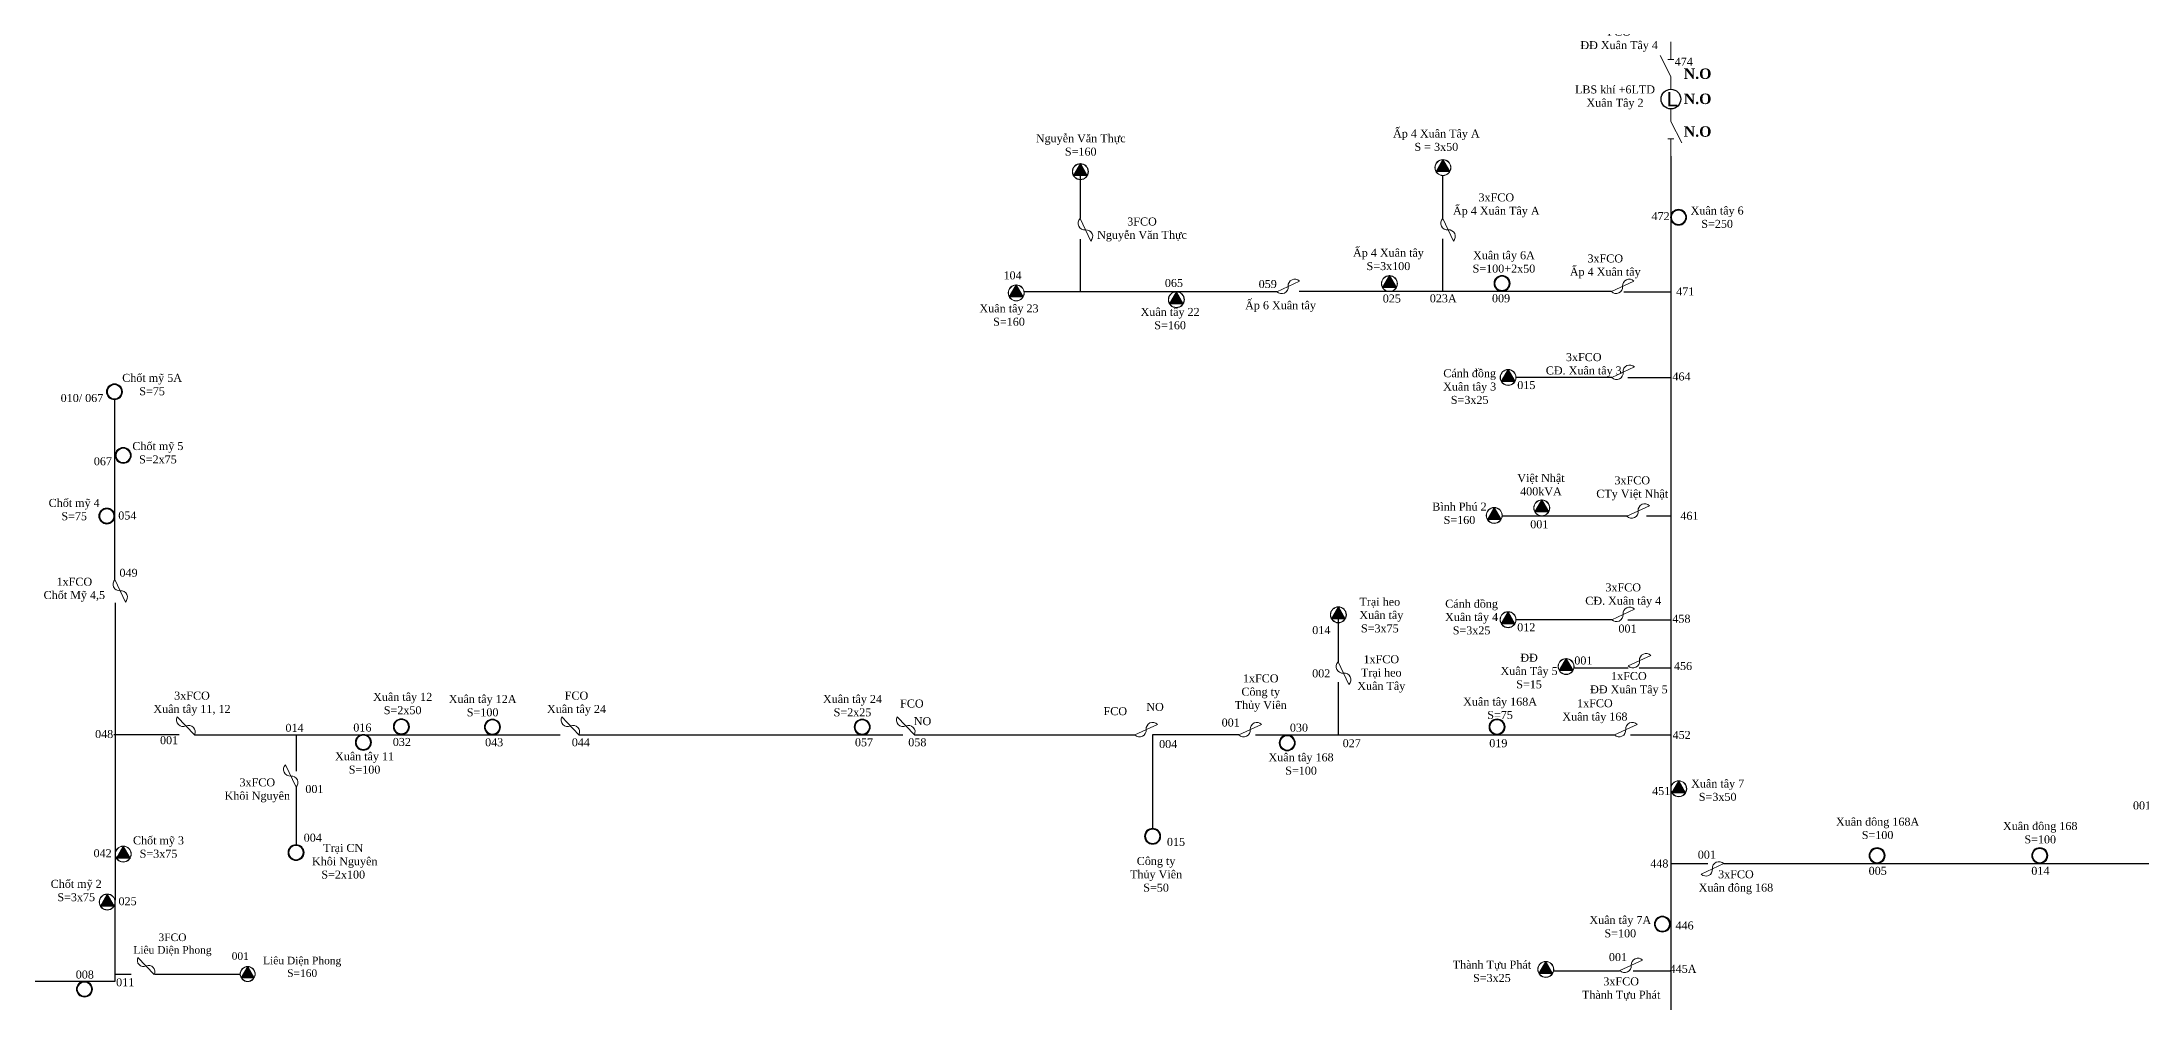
# Model space of a CAD drawing. Header units: inches. Extents: x 4393 to 9189, y -189 to 2360.
# Drawn here: x 6587 to 7311, y 940 to 1271 of the extents above; entities that cross this region are included whole.
import ezdxf
from ezdxf.enums import TextEntityAlignment as Align

# ---------------------------------------------------------------- set-up
doc = ezdxf.new("R2010")
doc.units = ezdxf.units.IN
doc.header["$MEASUREMENT"] = 0
for name, color, linetype, lineweight in [('Day 22kV', 1, 'Continuous', 25), ('TBA', 5, 'Continuous', 18), ('Text', 7, 'Continuous', 15), ('Thiet bi', 3, 'Continuous', 18)]:
    doc.layers.add(name, color=color, linetype=linetype, lineweight=lineweight)
doc.layers.add('TEXT477TANPHU', color=7, linetype='Continuous')
doc.styles.get("Standard").update_dxf_attribs({"font": 'arial.ttf'})
doc.styles.add('TimeNRoman', font='times.ttf')

# ---------------------------------------------------------------- blocks, each defined once
blk = doc.blocks.new('TBA 1P')
h = blk.add_hatch(color=4)
h.set_gradient(color1=(0, 0, 255), one_color=1, tint=1, name='SPHERICAL')
h.paths.add_polyline_path([(0.8, 0.8, 1), (-0.8, 0.8, 1)])
h.paths.add_polyline_path([(-0.77, 0.8, -1), (0.77, 0.8, -1)], flags=16)
at = {"color": 0}
for radius in [0.8, 0.769, 0.759, 0.759, 0.748, 0.737, 0.726, 0.715]:
    blk.add_circle((0, 0.8), radius, dxfattribs=at)
blk = doc.blocks.new('TBA 3P')
h = blk.add_hatch(color=4)
h.set_gradient(color1=(0, 0, 255), one_color=1, tint=1, name='INVSPHERICAL')
h.paths.add_polyline_path([(-0.01, 1.58), (0, 1.6, 0.414214), (-0.8, 0.8, 0.131652), (-0.69, 0.4), (-0.68, 0.42, -0.12747), (-0.78, 0.8, -0.409402)])
h = blk.add_hatch(color=4)
h.set_gradient(color1=(0, 0, 255), one_color=1, tint=1, name='INVSPHERICAL')
h.paths.add_polyline_path([(0.8, 0.8, 1), (-0.8, 0.8, 1)])
h.paths.add_polyline_path([(-0.78, 0.8, -1), (0.78, 0.8, -1)], flags=16)
h = blk.add_hatch()
h.set_pattern_fill('AR-HBONE', color=4, scale=0.25, style=0)
h.paths.add_polyline_path([(0.69, 0.4), (0.67, 0.4, -0.566432), (-0.67, 0.4), (-0.69, 0.4, 0.57735)])
h = blk.add_hatch(color=4)
h.set_gradient(color1=(0, 0, 255), one_color=1, tint=1, name='SPHERICAL')
h.paths.add_polyline_path([(0, 1.6), (0.01, 1.58, -0.409402), (0.78, 0.8, -0.12747), (0.68, 0.42), (0.69, 0.4, 0.131652), (0.8, 0.8, 0.414214)])
at = {"color": 0}
blk.add_lwpolyline([(0, 1.6, 0, 1.39, 0), (0, 0.4, 0, 0, 0)], format="xyseb", dxfattribs=at)
blk.add_lwpolyline([(-0.69, 0.4), (0.69, 0.4), (0, 1.6)], close=True, dxfattribs=at)
for radius in [0.8, 0.778]:
    blk.add_circle((0, 0.8), radius, dxfattribs=at)
blk = doc.blocks.new('FCO')
at = {"color": 0}
blk.add_lwpolyline([(0, 0, 0.707499), (1.13, 0.53, -0.707499), (2.26, 1.05, -5.301682)], format="xyb", dxfattribs=at)
blk.add_lwpolyline([(0, 0), (2.26, 1.05)], dxfattribs=at)
blk = doc.blocks.new('ALTD')
at = {"color": 0}
for points in [[(3.38, 1.08), (1.27, 0), (0, 0)], [(2.99, 0.31), (2.99, -0.31)], [(2.99, 0), (4.73, 0)]]:
    blk.add_lwpolyline(points, dxfattribs=at)

msp = doc.modelspace()

# ---------------------------------------------------------------- linework, layer by layer
msp.add_circle((7148.45, 1251.46), 3.4)
at = {"layer": 'Day 22kV'}
for p, q in [((6944.77, 1210.25), (6944.77, 1225.06)), ((7069.82, 1210.27), (7069.82, 1225.08)), ((6944.77, 1185.02), (6944.77, 1203.19)), ((7069.82, 1185.04), (7069.82, 1203.22)), ((7012.56, 1185.03), (6925.38, 1185.01)), ((7133.55, 1107.59), (7090.35, 1107.59)), ((7148.39, 1107.6), (7140.03, 1107.59)), ((7148.38, 1107.6), (7148.38, 1091.29)), ((7033.76, 1057.37), (7033.76, 1072.17)), ((7033.76, 1032.13), (7033.76, 1050.31))]:
    msp.add_line(p, q, dxfattribs=at)
at = {"layer": 'Day 22kV', "color": 6}
msp.add_line((6969.7, 1032.13), (6969.7, 999.91), dxfattribs=at)
at = {"layer": 'Day 22kV'}
for points in [[(7148.45, 1231.75), (7148.38, 1061.99)], [(7148.44, 1236.96), (7148.44, 1236.96)], [(7127.92, 1185.05), (7020.19, 1185.04)], [(7132.25, 1184.96), (7148.44, 1184.96)], [(7128.08, 1155.43), (7095.08, 1155.43)], [(7133.6, 1155.43), (7148.44, 1155.43)], [(7148.38, 1091.29), (7148.48, 561.16)], [(7128.06, 1071.88), (7095.06, 1071.88)], [(7133.58, 1071.88), (7148.33, 1071.88)], [(7115.04, 1055.23), (7133.74, 1055.23)], [(7137.5, 1055.23), (7148.56, 1055.23)], [(6771.84, 1032.13), (6771.84, 1032.13), (6850.7, 1032.13), (6883.57, 1032.13)], [(6887.52, 1032.13), (6963.57, 1032.13)], [(6999.47, 1032.13), (6969.7, 1032.13)], [(7005.17, 1032.13), (7005.17, 1032.13), (7016.12, 1032.13), (7128.99, 1032.13)], [(7134.51, 1032.13), (7148.41, 1032.13)], [(7148.4, 987.73), (7161.17, 987.73)], [(7166.69, 987.73), (7434.43, 987.73)], [(7108.01, 950.75), (7130.68, 950.75)], [(7135.48, 950.75), (7148.57, 950.75)]]:
    msp.add_lwpolyline(points, dxfattribs=at)
at = {"layer": 'Day 22kV', "color": 5}
for points in [[(6611.78, 1085.75), (6611.78, 1147.75)], [(6611.93, 1002.83), (6611.93, 1077.64)], [(6611.4, 1032.29), (6633.91, 1032.29)], [(6639.22, 1032.13), (6765.4, 1032.13)], [(6674.24, 1032.13), (6674.24, 1019.57)], [(6674.24, 1014.05), (6674.24, 994.3)], [(6579.35, 947.18), (6611.9, 947.18), (6611.93, 1002.83)], [(6611.89, 949.64), (6617.36, 949.64)], [(6625.55, 949.64), (6654.96, 949.64)]]:
    msp.add_lwpolyline(points, dxfattribs=at)

# ---------------------------------------------------------------- block references
at = {"layer": 'TBA'}
for name, p, xscale, yscale, zscale in [('TBA 3P', (6944.77, 1223.68), 3.450000000000728, 3.450000000000728, 3.450000000000728), ('TBA 3P', (7069.82, 1225.08), 3.450000000000728, 3.450000000000728, 3.450000000000728), ('TBA 1P', (7151.1, 1207.92), 3.450000000000728, 3.450000000000728, 3.450000000000728), ('TBA 3P', (6922.65, 1181.85), 3.450000000000728, 3.450000000000728, 3.450000000000728), ('TBA 3P', (7051.38, 1185.04), 3.450000000000728, 3.450000000000728, 3.450000000000728), ('TBA 1P', (7090.21, 1185.12), 3.450000000000728, 3.450000000000728, 3.450000000000728), ('TBA 3P', (6977.88, 1179.5), 3.450000000000728, 3.450000000000728, 3.450000000000728), ('TBA 3P', (7092.32, 1152.67), 3.450000000000728, 3.450000000000728, 3.450000000000728), ('TBA 1P', (6611.63, 1147.74), 3.450000000000728, 3.450000000000728, 3.450000000000728), ('TBA 1P', (6614.64, 1125.78), 3.450000000000728, 3.450000000000728, 3.450000000000728), ('TBA 3P', (7103.92, 1107.67), 3.450000000000728, 3.450000000000728, 3.450000000000728), ('TBA 1P', (6608.99, 1104.88), 3.450000000000728, 3.450000000000728, 3.450000000000728), ('TBA 3P', (7087.53, 1105.06), 3.450000000000728, 3.450000000000728, 3.450000000000728), ('TBA 3P', (7033.76, 1070.79), 3.450000000000728, 3.450000000000728, 3.450000000000728), ('TBA 3P', (7092.3, 1069.12), 3.450000000000728, 3.450000000000728, 3.450000000000728), ('TBA 3P', (7112.31, 1052.96), 3.450000000000728, 3.450000000000728, 3.450000000000728), ('TBA 1P', (6710.57, 1032.19), 3.450000000000728, 3.450000000000728, 3.450000000000728), ('TBA 1P', (6741.98, 1032.08), 3.450000000000728, 3.450000000000728, 3.450000000000728), ('TBA 1P', (6869.54, 1032.08), 3.450000000000728, 3.450000000000728, 3.450000000000728), ('TBA 1P', (7088.48, 1032.13), 3.450000000000728, 3.450000000000728, 3.450000000000728), ('TBA 1P', (6697.46, 1026.79), 3.450000000000728, 3.450000000000728, 3.450000000000728), ('TBA 1P', (7016.12, 1026.61), 3.450000000000728, 3.450000000000728, 3.450000000000728), ('TBA 3P', (7151.15, 1010.8), 3.450000000000728, 3.450000000000728, 3.450000000000728), ('TBA 3P', (6614.66, 988.26), 3.450000000000728, 3.450000000000728, 3.450000000000728), ('TBA 1P', (6674.24, 988.78), 3.450000000000728, 3.450000000000728, 3.450000000000728), ('TBA 1P', (7219.57, 987.73), 3.450000000000728, 3.450000000000728, 3.450000000000728), ('TBA 1P', (7275.67, 987.73), 3.450000000000728, 3.450000000000728, 3.450000000000728), ('TBA 3P', (6609.14, 971.72), 3.450000000000728, 3.450000000000728, 3.450000000000728), ('TBA 1P', (7145.52, 964.1), 3.450000000000728, 3.450000000000728, 3.450000000000728), ('TBA 3P', (7105.29, 948.47), 3.450000000000728, 3.450000000000728, 3.450000000000728), ('TBA 3P', (6657.57, 947.02), 3.265727492300357, 3.265727492301266, 3.265727492299734), ('TBA 1P', (6601.27, 941.66), 3.450000000000728, 3.450000000000728, 3.450000000000728)]:
    msp.add_blockref(name, p, dxfattribs=dict(at, xscale=xscale, yscale=yscale, zscale=zscale))
at = {"layer": 'TBA', "xscale": 3.450000000000728, "yscale": 3.450000000000728, "zscale": 3.450000000000728, "rotation": 90}
msp.add_blockref('TBA 1P', (6972.46, 997.15), dxfattribs=at)
at = {"layer": 'Thiet bi'}
for name, p, xscale, yscale, zscale, rotation in [('ALTD', (7148.45, 1254.85), 3.450000000000728, 3.450000000000728, 3.450000000000728, 90), ('ALTD', (7148.45, 1248.06), 3.450000000000728, 3.450000000000728, 3.450000000000728, 270), ('FCO', (6944.69, 1210.22), 3.450000000000633, 3.449999999998909, 3.450000000000633, 270.3600174982361), ('FCO', (7069.75, 1210.24), 3.450000000000633, 3.449999999998909, 3.450000000000633, 270.3600174982361), ('FCO', (6611.78, 1085.75), 3.450000000000728, 3.450000000000728, 3.450000000000728, 270), ('FCO', (7033.69, 1057.33), 3.450000000000633, 3.449999999998909, 3.450000000000633, 270.3600174982361), ('FCO', (6633.29, 1038.34), 3.449999999999629, 3.450000000000728, 3.449999999999629, 288.6960084666374), ('FCO', (6765.91, 1038.34), 3.449999999999629, 3.450000000000728, 3.449999999999629, 288.6960084666374), ('FCO', (6881.58, 1038.34), 3.449999999999629, 3.450000000000728, 3.449999999999629, 288.6960084666374), ('FCO', (6674.24, 1014.05), 3.450000000000728, 3.450000000000728, 3.450000000000728, 90), ('FCO', (7166.69, 987.73), 3.450000000000728, 3.450000000000728, 3.450000000000728, 180), ('FCO', (6619.73, 955.36), 3.265727492299678, 3.265727492299447, 3.265727492299735, 288.6960084666769)]:
    msp.add_blockref(name, p, dxfattribs=dict(at, xscale=xscale, yscale=yscale, zscale=zscale, rotation=rotation))
at = {"layer": 'Thiet bi', "xscale": 3.450000000000728, "yscale": 3.450000000000728, "zscale": 3.450000000000728}
for p in [(7012.56, 1185.03), (7127.92, 1185.05), (7128.08, 1155.43), (7133.28, 1107.57), (7128.06, 1071.88), (7133.74, 1055.91), (6963.57, 1032.13), (6999.47, 1032.13), (7128.99, 1032.13), (7130.89, 950.82)]:
    msp.add_blockref('FCO', p, dxfattribs=at)

# ---------------------------------------------------------------- texts
at = {"layer": 'Text', "style": 'TimeNRoman'}
for s, height, p in [('474', 2.76, (7152.89, 1263)), ('472', 2.76, (7144.9, 1209.7)), ('104', 2.76, (6921.4, 1189.27)), ('065', 2.76, (6977.05, 1186.65)), ('059', 2.76, (7009.4, 1186.29)), ('025', 2.76, (7052.2, 1181.3)), ('023A', 2.76, (7069.93, 1181.34)), ('009', 2.76, (7089.87, 1181.36)), ('471', 2.76, (7153.39, 1183.71)), ('015', 2.76, (7098.6, 1151.43)), ('464', 2.76, (7152.1, 1154.39)), ('010/ 067', 2.76, (6600.41, 1146.97)), ('067', 2.76, (6607.63, 1125.15)), ('054', 2.76, (6616.06, 1106.44)), ('461', 2.76, (7154.85, 1106.33)), ('001', 2.76, (7103.07, 1103.41)), ('049', 2.76, (6616.47, 1086.67)), ('458', 2.76, (7152.08, 1070.85)), ('014', 2.76, (7027.88, 1066.9)), ('012', 2.76, (7098.58, 1067.89)), ('001', 2.76, (7133.49, 1067.44)), ('001', 2.76, (7118.28, 1056.42)), ('002', 2.76, (7027.86, 1051.97)), ('456', 2.76, (7152.65, 1054.52)), ('NO', 2.76, (6970.53, 1040.41)), ('014', 2.76, (6673.73, 1033.18)), ('016', 2.76, (6697.13, 1033.29)), ('NO', 2.76, (6890.33, 1035.49)), ('001', 2.76, (6996.63, 1035.02)), ('030', 2.76, (7020.17, 1033.24)), ('048', 2.76, (6608.06, 1031.04)), ('001', 2.76, (6630.46, 1028.93)), ('032', 2.76, (6710.75, 1028.33)), ('043', 2.76, (6742.58, 1028.21)), ('044', 2.76, (6772.49, 1028.21)), ('057', 2.76, (6870.15, 1028.21)), ('058', 2.76, (6888.54, 1028.21)), ('004', 2.76, (6975.05, 1027.59)), ('027', 2.76, (7038.38, 1027.88)), ('019', 2.76, (7088.94, 1027.88)), ('452', 2.76, (7152.17, 1030.74)), ('001', 2.76, (6680.59, 1012.09)), ('451', 2.76, (7145.1, 1011.4)), ('001', 2.76, (7310.96, 1006.43)), ('042', 2.76, (6607.54, 989.95)), ('004', 2.76, (6680.01, 995.29)), ('015', 2.76, (6977.76, 993.84)), ('448', 2.76, (7144.47, 986.38)), ('001', 2.76, (7160.85, 989.45)), ('005', 2.76, (7219.79, 983.86)), ('014', 2.76, (7275.9, 983.86)), ('025', 2.76, (6616.15, 973.38)), ('446', 2.76, (7153.17, 965.02)), ('001', 2.613, (6655.01, 954.53)), ('001', 2.76, (7130.2, 954.11)), ('008', 2.76, (6601.39, 948.08)), ('445A', 2.76, (7152.65, 950.04)), ('011', 2.76, (6615.32, 945.43))]:
    msp.add_text(s, height=height, dxfattribs=at).set_placement(p, align=Align.CENTER)
at = {"layer": 'Text', "attachment_point": 5, "style": 'TimeNRoman'}
for s, insert, char_height, width in [('FCO  \\PĐĐ Xuân Tây 4', (7130.61, 1271.93), 2.76, 34.7572), ('{\\fTimes New Roman|b1|i0|c0|p18;\\C1;N.O}', (7157.67, 1260.19), 3.6, 12.1719), ('LBS khí +6LTD \\PXuân Tây 2', (7129.18, 1252.04), 2.76, 27.2685), ('{\\fTimes New Roman|b1|i0|c0|p18;\\C1;N.O}', (7157.67, 1251.52), 3.6, 12.1719), ('Nguyễn Văn Thực\\PS=160', (6944.9, 1235.62), 2.76, 41.4693), ('Ấp 4 Xuân Tây A\\PS = 3x50', (7067.56, 1237.27), 2.76, 43.8), ('{\\fTimes New Roman|b1|i0|c0|p18;\\C1;N.O}', (7157.67, 1240.24), 3.6, 12.1719), ('3xFCO\\PẤp 4 Xuân Tây A', (7088.23, 1214.8), 2.76, 51.4128), ('3FCO\\PNguyễn Văn Thực', (6966.04, 1206.48), 2.76, 43.8), ('Xuân tây 6\\PS=250', (7164.4, 1210.7), 2.76, 41.4693), ('Ấp 4 Xuân tây\\PS=3x100', (7051.03, 1196.13), 2.76, 41.4693), ('Xuân tây 6A\\PS=100+2x50', (7090.87, 1195.27), 2.76, 41.4693), ('3xFCO\\PẤp 4 Xuân tây ', (7125.81, 1193.74), 2.76, 28.6608), ('Xuân tây 23\\PS=160', (6920.17, 1176.94), 2.76, 41.4693), ('Ấp 6 Xuân tây', (7013.82, 1179.87), 2.76, 41.4693), ('Xuân tây 22\\PS=160', (6975.73, 1175.73), 2.76, 41.4693), ('3xFCO\\PC{\\fTimes New Roman|b0|i0|c238|p18;Đ}. Xuân tây 3', (7118.4, 1159.7), 2.76, 28.6608), ('Chốt mỹ 5A\\PS=75', (6624.6, 1152.97), 2.76, 50.8149), ('Cánh {\\fTimes New Roman|b0|i0|c238|p18;đ}ồng\\PXuân tây 3\\PS=3x25', (7079.05, 1152.28), 2.76, 28.6608), ('Chốt mỹ 5\\PS=2x75', (6626.6, 1129.45), 2.76, 50.8149), ('Việt Nhật\\P400kVA', (7103.64, 1118.41), 2.76, 28.6608), ('3xFCO\\PCTy Việt Nhật', (7135.12, 1117.19), 2.76, 28.6608), ('Chốt mỹ 4\\PS=75', (6597.72, 1109.84), 2.76, 50.4882), ('Bình Phú 2 \\PS=160', (7075.53, 1108.56), 2.76, 36.0086), ('1xFCO\\PChốt Mỹ 4,5', (6597.78, 1082.22), 2.76, 36.0086), ('Trại heo\\P Xuân tây\\PS=3x75', (7048.06, 1073.45), 2.76, 41.4693), ('3xFCO\\PC{\\fTimes New Roman|b0|i0|c238|p18;Đ}. Xuân tây 4', (7132.01, 1080.26), 2.76, 28.6608), ('Cánh {\\fTimes New Roman|b0|i0|c238|p18;đ}ồng\\PXuân tây 4\\PS=3x25', (7079.71, 1072.77), 2.76, 28.6608), ('1xFCO\\PTrại heo \\PXuân Tây', (7048.56, 1053.17), 2.76, 20.8824), ('ĐĐ\\PXuân Tây 5\\PS=15', (7099.54, 1054.16), 2.76, 36.0086), ('1xFCO\\PCông ty\\PThủy Viên', (7006.98, 1046.58), 2.76, 36.5748), ('1xFCO\\PĐĐ Xuân Tây 5', (7133.97, 1049.69), 2.76, 36.5748), ('3xFCO\\PXuân tây 11, 12', (6638.36, 1042.93), 2.76, 36.0086), ('Xuân tây 12\\PS=2x50', (6711.02, 1042.93), 2.76, 36.0086), ('Xuân tây 12A\\PS=100', (6738.6, 1042.2), 2.76, 36.0086), ('FCO\\PXuân tây 24', (6770.98, 1042.93), 2.76, 36.0086), ('Xuân tây 24\\PS=2x25', (6866.17, 1042.2), 2.76, 36.0086), ('FCO', (6886.66, 1042.93), 2.76, 36.0086), ('Xuân tây 168A\\PS=75', (7089.54, 1041.28), 2.76, 36.5748), ('1xFCO\\PXuân tây 168', (7122.24, 1040.3), 2.76, 36.5748), ('FCO', (6956.82, 1040.3), 2.76, 36.5748), ('Xuân tây 11\\PS=100', (6697.88, 1022.43), 2.76, 36.0086), ('Xuân tây 168\\PS=100', (7020.9, 1022.08), 2.76, 36.5748), ('3xFCO\\PKhôi Nguyên', (6660.88, 1013), 2.76, 28.0373), ('Xuân tây 7\\PS=3x50', (7164.59, 1013.04), 2.76, 36.0086), ('Xuân {\\fTimes New Roman|b0|i0|c238|p34;đ}ông 168A\\PS=100', (7219.74, 999.87), 2.76, 36.0086), ('Xuân {\\fTimes New Roman|b0|i0|c238|p34;đ}ông 168\\PS=100', (7275.84, 998.37), 2.76, 36.0086), ('Chốt mỹ 3\\PS=3x75', (6626.81, 993.43), 2.76, 36.0086), ('Trại CN\\P Khôi Nguyên\\PS=2x100', (6690.52, 988.52), 2.76, 36.8363), ('Công ty\\PThủy Viên\\PS=50', (6970.89, 984.02), 2.76, 36.0086), ('3xFCO\\PXuân {\\fTimes New Roman|b0|i0|c238|p18;đ}ông 168', (7170.88, 981.3), 2.76, 27.8268), ('Chốt mỹ 2\\PS=3x75', (6598.43, 978.43), 2.76, 36.0086), ('3FCO\\PLiêu Diện Phong', (6631.63, 959.7), 2.6126, 34.0853), ('Xuân tây 7A\\PS=100', (7131, 965.96), 2.76, 36.0086), ('Liêu Diện Phong\\PS=160', (6676.37, 952.1), 2.6126, 34.0853), ('Thành Tựu Phát\\PS=3x25', (7086.71, 950.56), 2.76, 36.0086), ('3xFCO \\PThành Tựu Phát', (7131.3, 944.46), 2.76, 36.0086)]:
    msp.add_mtext(s, dxfattribs=dict(at, insert=insert, char_height=char_height, width=width))
at = {"layer": 'TEXT477TANPHU', "color": 7, "true_color": 0xffffff, "insert": (7147.02, 1253.93), "char_height": 5, "attachment_point": 1}
msp.add_mtext_dynamic_manual_height_columns('L', width=1.1505, gutter_width=1, heights=[0], dxfattribs=at)

doc.saveas('drawing.dxf')
